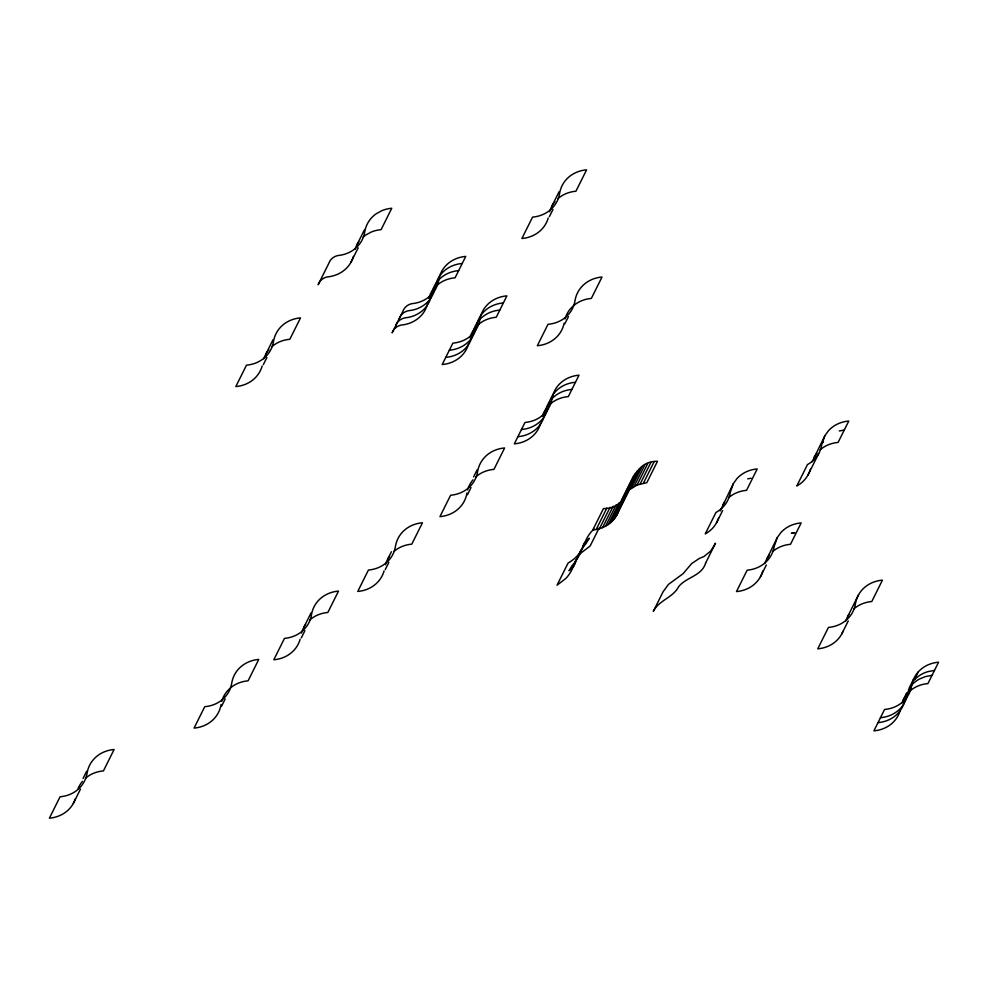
<?xml version="1.0" encoding="UTF-8"?>
<svg xmlns="http://www.w3.org/2000/svg" width="988" height="988" viewBox="0 0 988 988"><rect width="100%" height="100%" fill="white"/><g stroke="black" fill="none" stroke-linecap="round" stroke-linejoin="round"><path stroke-width="1.48" d="M628.813 490.11L637.05 485.034L646.807 482.687L657.489 461.285C623.761 461.26 637.174 508.585 603.458 508.573L592.788 529.976C602.495 529.21 611.967 523.862 616.734 515.217L628.763 490.987M620.822 502.25L635.222 473.388M618.772 510.413L616.734 515.217M720.227 510.907L733.294 483.7L736.962 478.587A34.308 30.443 26.5 0 1 757.228 468.942L746.558 490.344A34.308 30.443 26.5 0 0 728.551 497.767M764.626 563.543L777.235 537.645L780.903 532.532A34.308 30.443 26.5 0 1 801.169 522.887L790.499 544.302A34.308 30.443 26.5 0 0 772.493 551.712M812.21 461.692L824.832 435.794L828.5 430.682A34.308 30.443 26.5 0 1 848.766 421.036L838.096 442.439A34.308 30.443 26.5 0 0 820.089 449.861M901.933 703.147L906.725 692.934L905.02 698.985A34.308 30.443 26.5 0 1 878.011 722.636M908.38 692.465A34.308 30.443 26.5 0 1 927.93 683.585L938.6 662.182A34.308 30.443 26.5 0 0 913.295 679.756L911.591 685.82A34.308 30.443 26.5 0 1 884.569 709.458L873.898 730.861A34.308 30.443 26.5 0 0 900.241 710.31M576.906 558.306L573.349 566.754L575.572 562.308A43.892 38.94 26.5 0 1 570.125 569.706L569.014 570.768L572.348 565.26A43.892 38.94 26.5 0 0 577.782 557.862L584.908 542.227L582.698 546.673A43.892 38.94 26.5 0 1 588.132 539.287L589.256 538.213L585.921 543.733A43.892 38.94 26.5 0 0 580.475 551.119L578.264 555.565M733.294 483.7L730.218 492.58A34.308 30.443 26.5 0 1 715.93 512.476L705.259 533.878A34.308 30.443 26.5 0 0 718.56 518.083M824.832 435.794L821.757 444.686A34.308 30.443 26.5 0 1 807.468 464.57L796.797 485.973A34.308 30.443 26.5 0 0 810.407 469.177M777.235 537.645L774.16 546.537A34.308 30.443 26.5 0 1 747.15 570.175L736.48 591.577A34.308 30.443 26.5 0 0 762.81 571.027M265.896 354.025L273.046 339.699M263.339 364.646L266.908 357.483M83.054 778.482L86.635 771.307M73.347 803.429L80.485 789.091M357.15 244.419L364.3 230.081M351.012 262.191L358.15 247.864M221.584 706.173L225.165 699.01M303.896 627.244L311.047 612.906M301.328 637.853L304.897 630.69M551.983 205.973L559.134 191.647M549.414 216.594L552.996 209.419M387.839 558.912L391.421 551.736M385.271 569.52L388.852 562.357M473.598 476.945L477.167 469.782M467.46 494.729L471.029 487.553M564.852 323.792L568.421 316.629M596.159 529.519L606.83 508.116M599.271 527.703L590.145 546.006L581.487 552.613A43.892 38.94 26.5 0 0 577.634 557.393M599.42 528.728L610.09 507.326M602.544 527.629L613.215 506.226M605.508 526.221L616.179 504.819M608.262 524.529L618.933 503.127M621.501 500.274L633.543 476.043M610.794 522.553L631.147 481.848M628.541 488.319L637.211 470.93M622.465 500.978L630.468 484.923M613.054 520.33L623.724 498.928M615.042 517.873L639.483 468.707M631.332 488.134L642.002 466.731M634.086 486.442L644.769 465.039M637.05 485.034L647.72 463.631M640.175 483.935L650.845 462.532M643.447 483.144L654.118 461.742M716.473 522.874L722.636 510.537M808.011 474.981L818.682 453.566M760.414 576.831L766.33 564.975M847.828 616.302L858.498 594.899M841.69 634.074L848.26 620.909M913.295 679.756L909.195 687.994L907.478 694.058A34.308 30.443 26.5 0 1 880.469 717.696M909.022 690.476L911.763 684.993A34.308 30.443 26.5 0 1 919.309 679.102L925.398 676.595L932.03 675.347M918.321 671.828L914.221 680.053A34.308 30.443 26.5 0 1 927.868 671.655L934.5 670.407M722.623 505.103L724.624 502.04M814.161 457.197L816.829 453.307M766.565 559.047L769.232 555.157M822.337 443.032L823.473 441.92M839.257 430.941L844.258 430.101M747.718 478.847L751.028 478.229M449.342 350.221L452.714 349.752A34.308 30.443 26.5 0 0 475.685 329.646L477.043 323.484A34.308 30.443 26.5 0 1 500.014 303.378L503.374 302.933M445.773 357.384L449.145 356.915A34.308 30.443 26.5 0 0 472.116 336.822M521.454 429.545L524.826 429.076A34.308 30.443 26.5 0 0 547.797 408.983L549.155 402.808A34.308 30.443 26.5 0 1 572.126 382.702L575.485 382.257M517.885 436.708L521.256 436.239A34.308 30.443 26.5 0 0 544.907 413.058A34.308 30.443 26.5 0 1 549.661 401.511M462.211 263.475L458.852 263.92A34.308 30.443 26.5 0 0 435.881 284.013L434.522 290.188A34.308 30.443 26.5 0 1 411.564 310.294L408.192 310.751A14.351 12.733 26.5 0 0 399.276 318.556M902.624 701.159A34.308 30.443 26.5 0 1 907.651 693.23M845.753 621.094A34.308 30.443 26.5 0 1 848.927 614.511M853.768 608.966A34.308 30.443 26.5 0 1 871.774 601.544L882.445 580.141A34.308 30.443 26.5 0 0 855.435 603.779A34.308 30.443 26.5 0 1 828.426 627.429L817.755 648.832A34.308 30.443 26.5 0 0 843.06 631.246M355.062 249.211A34.308 30.443 26.5 0 1 358.829 241.764M363.09 237.083A34.308 30.443 26.5 0 1 365.609 235.107L371.327 232.007A34.308 30.443 26.5 0 1 381.084 229.661L391.767 208.258A34.308 30.443 26.5 0 0 381.998 210.605L376.28 213.704A34.308 30.443 26.5 0 0 364.745 231.896A34.308 30.443 26.5 0 1 337.735 255.546A14.351 12.733 26.5 0 0 328.819 263.339L318.148 284.742A14.351 12.733 26.5 0 1 327.065 276.949A34.308 30.443 26.5 0 0 353.395 256.386M549.6 211.778A34.308 30.443 26.5 0 1 554.96 201.663M557.924 198.65A34.308 30.443 26.5 0 1 575.93 191.227L586.6 169.825A34.308 30.443 26.5 0 0 559.591 193.463A34.308 30.443 26.5 0 1 532.569 217.101L521.899 238.503A34.308 30.443 26.5 0 0 548.241 217.953M263.821 358.829A34.308 30.443 26.5 0 1 268.872 349.715M271.836 346.702A34.308 30.443 26.5 0 1 289.842 339.279L300.513 317.877A34.308 30.443 26.5 0 0 273.503 341.515A34.308 30.443 26.5 0 1 246.494 365.152L235.811 386.567A34.308 30.443 26.5 0 0 262.153 366.005M395.706 325.719A14.351 12.733 26.5 0 1 404.611 317.914L407.982 317.457A34.308 30.443 26.5 0 0 430.953 297.363M427.866 302.476A34.308 30.443 26.5 0 1 401.042 325.077A14.351 12.733 26.5 0 0 392.125 332.882L402.808 311.479A14.351 12.733 26.5 0 1 411.712 303.674A34.308 30.443 26.5 0 0 438.734 280.036A34.308 30.443 26.5 0 1 465.743 256.398L455.073 277.801A34.308 30.443 26.5 0 0 437.067 285.223M458.642 270.638A34.308 30.443 26.5 0 0 445.921 274.38L443.167 276.072A34.308 30.443 26.5 0 0 431.633 294.276A34.308 30.443 26.5 0 1 431.213 296.338M428.743 298.351A34.308 30.443 26.5 0 1 434.103 288.237M468.534 343.985A34.308 30.443 26.5 0 1 442.204 364.535L452.875 343.132A34.308 30.443 26.5 0 0 479.884 319.495A34.308 30.443 26.5 0 1 506.906 295.857L496.235 317.259A34.308 30.443 26.5 0 0 478.229 324.681M477.55 322.187A34.308 30.443 26.5 0 0 472.795 333.734A34.308 30.443 26.5 0 1 472.375 335.796M478.167 321.347A34.308 30.443 26.5 0 1 484.33 315.543L487.084 313.851A34.308 30.443 26.5 0 1 499.805 310.096M469.893 337.81A34.308 30.443 26.5 0 1 475.957 326.904M78.126 788.473A34.308 30.443 26.5 0 1 82.461 781.335M85.425 778.309A34.308 30.443 26.5 0 1 103.431 770.899L114.102 749.497A34.308 30.443 26.5 0 0 87.08 773.135A34.308 30.443 26.5 0 1 60.07 796.773L49.4 818.175A34.308 30.443 26.5 0 0 75.434 798.625M564.16 323.113A34.308 30.443 26.5 0 1 537.336 345.714L548.007 324.311A34.308 30.443 26.5 0 0 575.016 300.661A34.308 30.443 26.5 0 1 602.025 277.023L591.355 298.425A34.308 30.443 26.5 0 0 571.089 308.071M565.025 318.988A34.308 30.443 26.5 0 1 570.385 308.861M551.637 399.053A34.308 30.443 26.5 0 1 556.442 394.867L559.196 393.175A34.308 30.443 26.5 0 1 571.916 389.42M542.313 416.133A34.308 30.443 26.5 0 1 546.08 408.674M550.341 404.006A34.308 30.443 26.5 0 1 568.347 396.583L579.017 375.181A34.308 30.443 26.5 0 0 551.996 398.819A34.308 30.443 26.5 0 1 524.986 422.456L514.316 443.859A34.308 30.443 26.5 0 0 540.646 423.309M221.769 701.369A34.308 30.443 26.5 0 1 227.82 690.451M228.549 689.686A34.308 30.443 26.5 0 1 248.099 680.818L258.77 659.416A34.308 30.443 26.5 0 0 231.76 683.054A34.308 30.443 26.5 0 1 204.738 706.692L194.068 728.094A34.308 30.443 26.5 0 0 221.077 704.456M301.501 633.049A34.308 30.443 26.5 0 1 305.576 624.589M309.837 619.908A34.308 30.443 26.5 0 1 327.843 612.486L338.514 591.083A34.308 30.443 26.5 0 0 311.492 614.734A34.308 30.443 26.5 0 1 284.482 638.371L273.812 659.774A34.308 30.443 26.5 0 0 300.142 639.224M384.097 570.891A34.308 30.443 26.5 0 1 357.755 591.442L368.425 570.039A34.308 30.443 26.5 0 0 395.447 546.401A34.308 30.443 26.5 0 1 422.456 522.763L411.786 544.166A34.308 30.443 26.5 0 0 393.78 551.576M385.456 564.716A34.308 30.443 26.5 0 1 389.531 556.256M467.633 489.912A34.308 30.443 26.5 0 1 472.993 479.798M475.957 476.784A34.308 30.443 26.5 0 1 493.963 469.362L504.633 447.959A34.308 30.443 26.5 0 0 477.624 471.597A34.308 30.443 26.5 0 1 450.614 495.235L439.932 516.638A34.308 30.443 26.5 0 0 466.954 493M573.583 565.605A43.892 38.94 26.5 0 1 565.692 578.585L557.034 585.192L568.125 562.975L569.508 562.197A43.892 38.94 26.5 0 0 583.562 546.228L585.773 540.522A43.892 38.94 26.5 0 1 594.035 528.951M574.695 562.752A43.892 38.94 26.5 0 1 576.041 560.011M705.654 562.987C701.863 575.992 686.45 577.029 678.781 586.501C673.026 597.765 658.873 600.185 653.303 611.399L663.158 591.651L668.468 584.39L683.029 573.732L691.711 563.531L699.269 558.479L703.752 556.639L710.755 551.032L715.51 543.227L705.654 562.987M793.043 532.903L791.413 533.285L794.735 532.668L793.043 532.903"/></g></svg>
